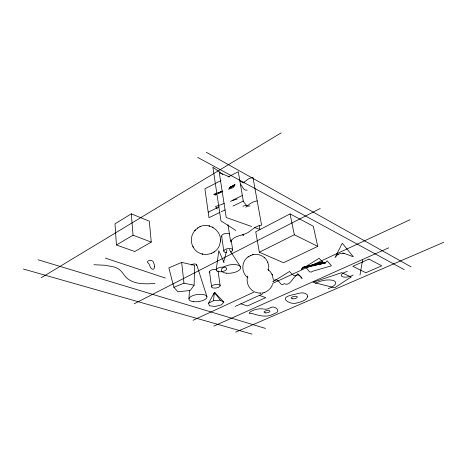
<?xml version="1.0" encoding="UTF-8"?>
<svg xmlns="http://www.w3.org/2000/svg" width="467" height="467" viewBox="0 0 467 467"><rect width="100%" height="100%" fill="white"/><g stroke="black" fill="none" stroke-linecap="round" stroke-linejoin="round"><path stroke-width="0.7" d="M197.722 228.013C208.048 220.202 224.072 231.597 219.829 243.955C217.102 256.144 198.656 258.216 193.192 247.066M194.114 285.214L194.64 265.32L181.681 262.407L168.85 267.877L173.882 287.304L177.945 291.764L190.256 290.48L194.114 285.214L183.963 283.171L173.882 287.304M248.269 256.78C241.165 261.427 241.007 272.926 247.942 277.801M188.96 298.775L189.479 290.34M220.29 241.608L220.348 240.937M208.562 303.206L213.419 300.707L214.499 292.284L223.845 302.05L221.521 304.834L215.124 306.475L209.374 305.762L208.562 303.206L214.499 292.284L220.266 300.193L223.845 302.05M216.233 269.979L218.79 250.68L224.154 262.705M359.987 275.081L362.573 260.037M268.455 270.673L268.817 266.301L267.731 262.098M223.547 262.133L226.968 249.839M247.773 275.968C245.846 281.601 248.356 288.326 253.528 291.291M272.553 284.473C270.959 289.079 266.587 292.535 261.748 293.054M213.477 294.975L214.499 292.284L215.556 294.163M229.828 187.553L234.919 184.985L233.138 187.652L228.439 189.24M195.013 230.383C190.851 234.895 190.157 242.116 193.35 247.352M338.219 253.966L334.997 257.574L342.276 243.254L353.356 256.78L342.72 252.88M195.188 230.19L198.002 227.82M194.774 230.64L195.41 229.939M272.915 281.624C275.664 277.281 278.881 281.198 280.72 283.872A4.174 2.043 65.1 0 0 281.467 284.362L282.903 284.461L284.251 283.609C292.284 288.104 294.881 266.733 302.143 278.536L297.905 273.814A1.489 0.695 65.1 0 0 297.52 273.831C295.593 278.583 291.542 273.82 289.528 271.461L273.131 281.648M302.639 267.947L301.308 269.29L319.183 258.269C321.08 260.452 325.079 265.787 326.882 260.919A1.524 0.648 64.9 0 1 327.244 260.913L331.459 265.816L312.598 271.245L311.337 272.063L309.96 271.917A4.279 1.926 64.9 0 1 309.224 271.403C307.449 269.733 305.494 264.865 302.639 267.947L322.738 261.859L302.925 267.702L323.205 262.267L303.2 267.492L323.602 262.594L307.625 266.336M242.998 182.918L248.555 178.867A9.521 5.102 -10.4 0 1 250.867 178.009L252.974 177.536L261.578 225.158L259.395 225.637A9.877 4.664 -10.3 0 0 256.984 226.472L254.211 227.972L248.333 232.338A10.881 5.201 -9.3 0 1 247.253 232.91C241.836 235.917 233.278 235.572 230.657 241.97L227.984 224.703M246.704 206.426L249.979 203.77L252.694 202.223A9.696 4.898 -10.3 0 1 255.052 201.382L257.194 200.903M246.407 206.677L245.817 207.161M248.426 256.669L252.787 254.725M248.03 256.943L248.648 256.517M213.752 252.186L214.446 251.707M197.302 228.299L197.599 228.1M131.297 213.828L114.987 223.851L116.429 244.982L134.765 251.515L151.273 242.104L149.288 221.189L131.297 213.828L133.037 235.193L116.429 244.982M231.019 186.928L232.262 186.17L229.729 187.512M233.506 185.405L234.743 184.64M41.189 277.766L281.116 132.891M231.048 186.771L232.28 186.053M229.875 187.588L234.843 184.728M233.553 185.417L234.831 184.722M229.793 187.705L234.919 184.985M290.065 213.886L255.747 231.795L259.337 252.25L283.504 262.746L317.735 246.372L313.299 226.238L290.065 213.886L294.333 234.755L317.735 246.372M134.175 303.789L320.239 208.475M220.961 180.606L204.896 188.802L208.977 217.698L219.986 212.368M228.03 176.999L238.31 171.751L243.289 201.073L232.934 206.093M215.194 194.943L216.466 194.301L215.194 194.943L213.688 194.237L222.403 191.283M218.375 193.338L222.829 191.091M259.337 252.25L294.333 234.755M208.2 212.199L219.151 206.834M232.035 200.53L242.344 195.486M221.276 211.738L225.164 209.858M218.387 193.408L222.216 191.563M229.239 188.183L234.352 185.726L229.104 188.119M193.087 320.28L254.608 291.764M272.471 283.487L410.073 219.706M214.68 194.698L216.647 193.799M217.961 193.204L222.549 191.108M235.292 306.393L262.997 293.714M337.559 254.708L340.11 253.558L344.675 253.365M213.857 326.094L388.696 247.819M250.236 255.624L250.785 255.379M235.578 332.177L443.65 242.315M211.3 253.453L211.93 253.178M199.923 226.787L200.553 226.524M224.294 203.501L215.509 206.572L217.272 208.959M230.377 201.376L237.236 198.977M264.153 292.54L264.626 292.383M306.095 267.597L325.674 262.612L322.172 263.376M242.893 206.169L246.401 205.293L247.749 206.122L249.979 205.976M252.986 254.678C257.083 253.727 261.602 254.941 264.666 257.825M306.235 266.663L303.457 267.311L323.946 262.839L303.708 267.165L325.301 263.014L305.371 267.048L320.771 263.686M252.694 254.748L253.05 254.661M304.385 266.914L324.974 263.213M247.212 190.122C243.325 191.091 242.624 186.111 240.423 184.115M213.419 300.707L220.266 300.193M154.945 283.51C145.19 283.994 133.369 284.759 125.921 277.176C123.008 273.96 121.041 269.593 116.68 267.994A22.906 9.784 -3.4 0 0 113.884 266.926L105.262 265.274L93.92 264.742M260.026 293.136L260.779 293.124L257.889 292.926L255.005 292.044M263.756 309.066L265.221 309.23A2.598 0.957 -9.8 0 0 266.132 309.183C268.788 309.166 270.831 306.667 273.475 307.029C277.491 307.747 280.358 312.189 274.678 313.421C266.803 318.15 259.302 315.692 251.386 313.31A4.215 1.529 -9.2 0 0 250.662 313.304L249.098 313.31L249.827 312.26A11.506 4.191 -9.6 0 1 251.088 311.366L253.861 310.082A11.045 4.022 -9.5 0 1 255.84 309.463L259.815 308.74L263.149 308.956M208.959 225.865L209.28 225.946M209.368 225.964L209.718 226.051M201.995 253.972L202.322 254.054M202.456 254.089L202.754 254.165M23.35 269.015L252.046 334.109M38.049 259.775L265.495 328.418M240.931 303.813L247.399 305.961L265.77 297.642L259.389 295.366M105.344 258.093L165.376 278.058M251.655 226.518L226.221 217.505L219.292 172.673L229.361 176.824M254.404 227.487L259.903 229.437L259.144 225.187M133.037 235.193L151.273 242.104M240.096 181.254L244.124 182.912M212.316 227.044L212.608 227.201M212.812 227.312L213.127 227.482M197.675 157.385L404.288 269.71M206.309 152.277L411.048 266.85M235.893 230.511L220.944 220.856L212.888 167.192L222.794 174.43M242.472 234.761L243.669 235.537L243.43 234.107M267.743 269.296L270.159 271.485L272.022 274.339M264.468 257.632L266.283 259.617L267.848 262.349M243.015 200.962L246.401 205.293M229.326 249.524L240.523 266.861M192.865 246.459L193.023 246.751M272.191 274.707L273.323 279.61M271.911 274.106L272.302 274.946M196.735 264.842L206.945 296.668M231.124 239.845L232.683 249.845M221.609 236.15L223.845 251.176M218.025 270.749L220.15 285.664A4.331 1.763 -8.1 0 1 213.863 288.057A4.331 1.763 -8.1 0 1 213.559 285.01A4.331 1.763 -8.1 0 1 220.15 285.664M209.537 271.905L211.563 286.843M181.681 262.407L183.963 283.171M220.348 239.127L220.377 240.201M353.175 275.034A7.063 2.744 -12.8 0 1 341.961 276.517A7.063 2.744 -12.8 0 1 347.355 271.444M315.441 283.393A11.891 4.553 -11.9 0 1 333.689 280.679A11.891 4.553 -11.9 0 1 328.184 288.6M209.881 272.5A4.285 1.833 -8 0 1 211.183 270.148A4.285 1.833 -8 0 1 216.414 269.564M191.248 265.034A2.89 1.267 -7.2 0 1 195.037 263.995A2.89 1.267 -7.2 0 1 196.508 265.53M222.076 236.962A4.419 2.09 -8.6 0 1 223.763 234.002A4.419 2.09 -8.6 0 1 229.606 233.949M226.857 252.67A4.472 2.02 -8.6 0 1 224.528 249.927A4.472 2.02 -8.6 0 1 231.463 248.771A4.472 2.02 -8.6 0 1 230.5 252.063M154.53 266.523L154.017 268.747A3.071 1.932 60.8 0 1 153.281 269.214L152.837 269.237A3.357 2.113 60.8 0 1 151.909 268.939L150.567 267.62L149.037 263.966L147.444 262.291L147.584 261.52L148.465 260.744A9.474 5.966 61 0 1 149.335 260.382L151.11 260.335L152.604 261.1A2.86 1.792 60.6 0 1 153.252 261.818L154.379 264.818A9.031 5.703 60.4 0 1 154.519 266.108L154.53 266.523M307.724 296.475L306.475 298.816A11.36 4.244 -10.8 0 1 305.342 299.721L303.293 300.894A14.775 5.54 -10.7 0 1 301.484 301.694L295.815 303.27A5.978 2.218 -10.8 0 1 294.157 303.41L291.233 303.106L288.256 301.933A35.369 13.362 -11.6 0 1 287.1 301.209C281.245 297.076 291.204 295.062 294.251 294.438C298.308 293.539 303.684 291.268 307.14 294.706A18.178 6.812 -10.6 0 1 307.636 295.669L307.724 296.475M351.05 277.001L334.693 287.795L313.001 282.278L341.739 272.658L351.05 277.001M368.983 259.115L352.789 266.33L365.842 272.734L381.755 265.816L368.983 259.115M265.53 312.872A2.983 1.086 -9.8 0 0 269.955 311.261A2.983 1.086 -9.8 0 0 265.542 310.964A2.983 1.086 -9.8 0 0 265.53 312.872M292.838 298.827A3.094 1.162 -10.8 0 0 297.316 297.018A3.094 1.162 -10.8 0 0 292.663 296.808A3.094 1.162 -10.8 0 0 292.838 298.827M193.42 301.653A9.089 3.584 -7.5 0 0 206.992 297.047A9.089 3.584 -7.5 0 0 193.484 295.389A9.089 3.584 -7.5 0 0 193.42 301.653M226.483 273.201A9.76 4.174 -8.7 0 0 240.727 267.585A9.76 4.174 -8.7 0 0 225.975 265.962A9.76 4.174 -8.7 0 0 226.483 273.201M218.947 271.741A5.324 2.282 -8.3 0 0 226.781 268.758A5.324 2.282 -8.3 0 0 218.795 267.772A5.324 2.282 -8.3 0 0 218.947 271.741"/></g></svg>
